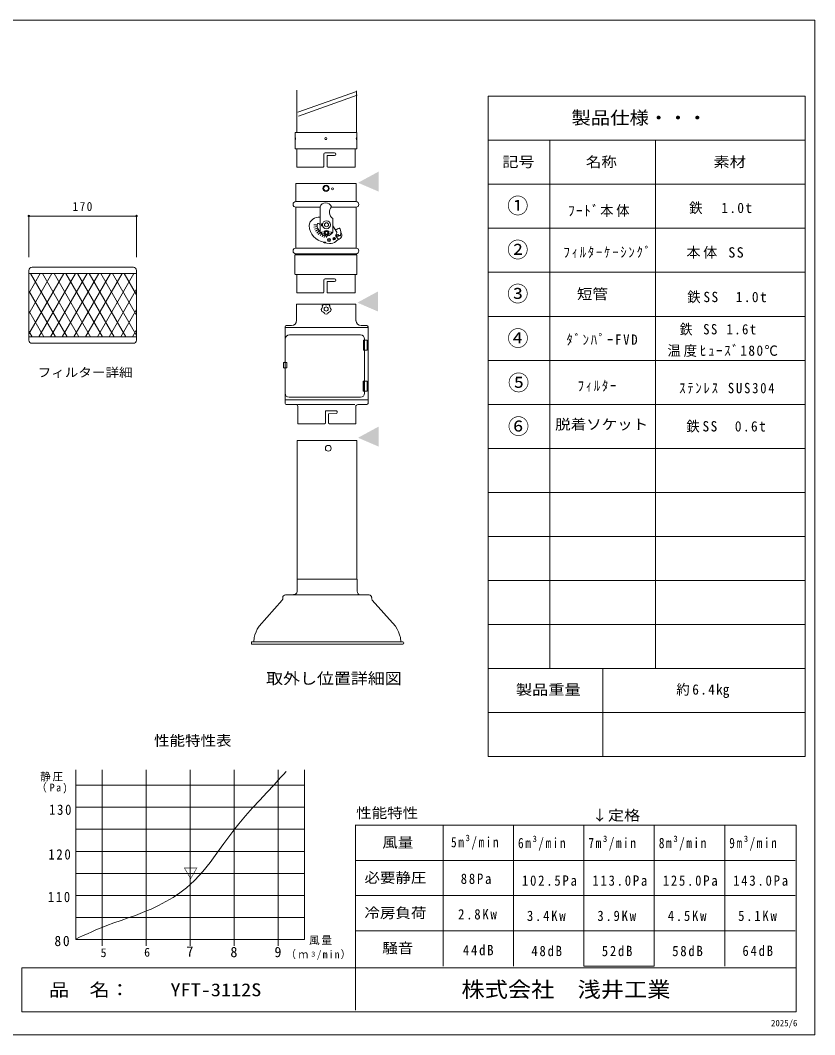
# Model space of a CAD drawing. Units: millimetres, scale not verified. Extents: x -1772 to 1508, y 1108 to 3412.
# Drawn here: x -298 to 1508, y 1108 to 3412 of the extents above; entities that cross this region are included whole.
import ezdxf
from ezdxf.enums import TextEntityAlignment as Align

# ---------------------------------------------------------------- set-up
doc = ezdxf.new("R2010")
doc.units = ezdxf.units.MM
doc.header["$LTSCALE"] = 7
doc.header["$PDMODE"] = 32
doc.header["$PDSIZE"] = 3.5
doc.layers.add('0-0', color=7, linetype='Continuous', lineweight=9)
doc.styles.add('ＭＳ ゴシック', font='')
doc.styles.get('ＭＳ ゴシック').set_extended_font_data('MS Gothic')

msp = doc.modelspace()

# ---------------------------------------------------------------- linework, layer by layer
at = {"layer": '0-0'}
for p, q in [((330.586, 3158.179), (330.586, 3253.179)), ((466.17, 3250.432), (333.17, 3202.932)), ((466.17, 3156.781), (466.17, 3251.781)), ((467.567, 3242.045), (334.567, 3194.545)), ((1485.72, 3239.562), (765.72, 3239.562)), ((765.72, 3239.562), (765.72, 1739.562)), ((1485.72, 1739.562), (1485.72, 3239.562)), ((326.486, 3156.853), (466.934, 3156.853)), ((326.486, 3121.285), (326.486, 3156.853)), ((466.934, 3156.853), (466.934, 3121.285)), ((326.486, 3149.162), (326.486, 3138.776)), ((1485.72, 3139.562), (765.72, 3139.562)), ((905.72, 3139.562), (905.72, 1939.562)), ((1145.72, 3139.562), (1145.72, 1939.562)), ((329.222, 3120.373), (327.398, 3120.373)), ((328.31, 3120.373), (465.11, 3120.373)), ((330.561, 3120.187), (330.561, 3078.691)), ((394.948, 3110.995), (416.36, 3110.995)), ((462.985, 3120.292), (462.985, 3078.691)), ((464.198, 3120.373), (466.022, 3120.373)), ((391.908, 3080.211), (391.908, 3107.955)), ((416.36, 3104.611), (399.204, 3104.611)), ((399.204, 3080.211), (399.204, 3104.611)), ((419.4, 3107.651), (419.4, 3107.955)), ((390.388, 3078.691), (330.561, 3078.691)), ((400.724, 3078.691), (462.985, 3078.691)), ((328.453, 3041.319), (465.253, 3041.319)), ((328.453, 3000.187), (328.453, 3041.319)), ((465.253, 3000.187), (465.253, 3041.319)), ((1485.72, 3039.562), (765.72, 3039.562)), ((466.165, 3000.187), (327.541, 3000.187)), ((328.453, 2894.395), (328.453, 2987.419)), ((382.811, 2987.419), (328.453, 2987.419)), ((383.438, 2930.567), (383.438, 2988.479)), ((465.253, 2987.419), (409.126, 2987.419)), ((465.253, 2894.395), (465.253, 2987.419)), ((-278.405, 2967.331), (-33.605, 2967.331)), ((-278.405, 2967.331), (-278.405, 2874.165)), ((-33.605, 2967.331), (-33.605, 2874.165)), ((386.63, 2944.931), (386.63, 2949.947)), ((389.261, 2949.947), (386.63, 2949.947)), ((412.622, 2930.567), (412.622, 2961.575)), ((376.604, 2947.439), (369.052, 2947.439)), ((376.929, 2943.718), (369.492, 2942.407)), ((377.896, 2940.111), (370.8, 2937.528)), ((379.474, 2936.726), (372.934, 2932.95)), ((381.617, 2933.667), (375.831, 2928.812)), ((383.623, 2930.269), (379.403, 2925.241)), ((386.264, 2927.06), (383.541, 2922.343)), ((389.261, 2944.931), (386.63, 2944.931)), ((386.635, 2927.88), (393.47, 2926.968)), ((409.424, 2927.88), (402.59, 2926.968)), ((421.166, 2930.549), (412.488, 2945.42)), ((419.002, 2924.953), (420.968, 2927.497)), ((1485.72, 2939.562), (765.72, 2939.562)), ((389.692, 2924.533), (388.119, 2920.209)), ((391.609, 2908.082), (395.902, 2908.277)), ((391.65, 2907.171), (391.609, 2908.082)), ((392.474, 2906.314), (392.572, 2907.213)), ((405.055, 2904.934), (392.474, 2906.314)), ((393.705, 2922.915), (392.998, 2918.901)), ((398.03, 2920.535), (398.03, 2918.461)), ((402.431, 2912.588), (402.468, 2913.499)), ((403.343, 2912.551), (402.431, 2912.588)), ((403.379, 2913.462), (402.468, 2913.499)), ((403.306, 2911.64), (403.343, 2912.551)), ((404.217, 2911.603), (403.306, 2911.64)), ((403.379, 2913.462), (403.416, 2914.374)), ((404.327, 2914.337), (403.416, 2914.374)), ((404.217, 2911.603), (404.254, 2912.514)), ((405.165, 2912.478), (404.254, 2912.514)), ((404.291, 2913.426), (404.327, 2914.337)), ((405.202, 2913.389), (404.291, 2913.426)), ((405.165, 2912.478), (405.202, 2913.389)), ((418.975, 2909.27), (425.092, 2914.561)), ((423.187, 2916.764), (419.098, 2921.491)), ((425.092, 2914.561), (423.187, 2916.764)), ((427.599, 2922.815), (426.322, 2924.292)), ((385.453, 2881.627), (326.629, 2881.627)), ((328.006, 2879.141), (328.006, 2881.302)), ((328.267, 2894.545), (465.106, 2894.545)), ((465.253, 2881.627), (385.453, 2881.627)), ((466.258, 2879.358), (466.258, 2881.685)), ((326.34, 2879.371), (467.112, 2879.371)), ((326.34, 2835.33), (326.34, 2879.371)), ((467.112, 2879.371), (467.112, 2835.699)), ((-278.405, 2843.925), (-278.405, 2836.725)), ((-278.405, 2836.725), (-33.605, 2836.725)), ((-278.405, 2699.513), (-199.186, 2836.725)), ((-278.405, 2791.673), (-252.394, 2836.725)), ((-278.405, 2745.593), (-225.79, 2836.725)), ((-278.405, 2685.525), (-278.405, 2836.725)), ((-274.275, 2836.725), (-191.137, 2692.725)), ((-271.205, 2851.125), (-156.005, 2851.125)), ((-255.72, 2692.725), (-172.581, 2836.725)), ((-247.671, 2836.725), (-164.532, 2692.725)), ((-229.116, 2692.725), (-145.977, 2836.725)), ((-221.066, 2836.725), (-137.928, 2692.725)), ((-202.511, 2692.725), (-119.373, 2836.725)), ((-194.462, 2836.725), (-111.324, 2692.725)), ((-175.907, 2692.725), (-92.769, 2836.725)), ((-167.858, 2836.725), (-84.719, 2692.725)), ((-40.805, 2851.125), (-156.005, 2851.125)), ((-149.303, 2692.725), (-66.164, 2836.725)), ((-141.254, 2836.725), (-58.115, 2692.725)), ((-122.698, 2692.725), (-39.56, 2836.725)), ((-114.649, 2836.725), (-33.605, 2696.352)), ((-88.045, 2836.725), (-33.605, 2742.432)), ((-61.441, 2836.725), (-33.605, 2788.512)), ((-34.836, 2836.725), (-33.605, 2834.592)), ((-33.605, 2843.925), (-33.605, 2836.725)), ((-33.605, 2685.525), (-33.605, 2836.725)), ((329.222, 2834.373), (327.398, 2834.373)), ((328.31, 2834.373), (465.11, 2834.373)), ((330.561, 2834.187), (330.561, 2792.691)), ((462.985, 2834.292), (462.985, 2792.691)), ((464.198, 2834.373), (466.022, 2834.373)), ((1485.72, 2839.562), (765.72, 2839.562)), ((391.908, 2794.211), (391.908, 2821.955)), ((394.948, 2824.995), (416.36, 2824.995)), ((416.36, 2818.611), (399.204, 2818.611)), ((399.204, 2794.211), (399.204, 2818.611)), ((419.4, 2821.651), (419.4, 2821.955)), ((-278.405, 2797.798), (-217.741, 2692.725)), ((-96.094, 2692.725), (-33.605, 2800.959)), ((390.388, 2792.691), (330.561, 2792.691)), ((400.724, 2792.691), (462.985, 2792.691)), ((330.161, 2730.577), (330.161, 2767.451)), ((330.161, 2767.451), (465.007, 2767.451)), ((394.176, 2766.188), (400.399, 2766.188)), ((465.007, 2730.577), (465.007, 2767.451)), ((-278.405, 2751.718), (-244.345, 2692.725)), ((-69.49, 2692.725), (-33.605, 2754.879)), ((465.007, 2759.006), (465.007, 2729.381)), ((1485.72, 2739.562), (765.72, 2739.562)), ((-278.405, 2705.638), (-270.949, 2692.725)), ((-42.885, 2692.725), (-33.605, 2708.799)), ((303.847, 2714.325), (492.378, 2714.325)), ((303.858, 2565.072), (303.858, 2715.913)), ((318.191, 2718.606), (306.552, 2718.606)), ((475.393, 2697.394), (313.853, 2697.394)), ((476.977, 2718.606), (489.695, 2718.606)), ((492.389, 2695.011), (492.389, 2715.913)), ((-33.605, 2692.725), (-278.405, 2692.725)), ((-271.205, 2678.325), (-40.805, 2678.325)), ((481.794, 2662.843), (481.794, 2685.287)), ((481.794, 2680.798), (483.589, 2680.798)), ((483.589, 2685.287), (483.589, 2662.843)), ((484.745, 2565.072), (484.745, 2688.042)), ((483.589, 2667.332), (481.794, 2667.332)), ((490.771, 2662.843), (481.794, 2662.843)), ((300.686, 2634.609), (300.686, 2622.4)), ((307.868, 2634.609), (300.686, 2634.609)), ((307.868, 2634.609), (307.868, 2622.4)), ((1485.72, 2639.562), (765.72, 2639.562)), ((300.686, 2622.4), (307.868, 2622.4)), ((481.762, 2592.081), (490.74, 2592.081)), ((481.762, 2569.637), (481.762, 2592.081)), ((481.762, 2587.592), (483.558, 2587.592)), ((483.558, 2592.081), (483.558, 2569.637)), ((490.74, 2592.081), (490.74, 2569.637)), ((303.857, 2541.631), (303.857, 2562.471)), ((483.558, 2574.125), (481.762, 2574.125)), ((490.74, 2569.637), (481.762, 2569.637)), ((492.389, 2549.827), (303.858, 2549.827)), ((329.553, 2539.054), (306.552, 2539.054)), ((475.393, 2555.72), (313.21, 2555.72)), ((332.251, 2539.128), (462.251, 2539.128)), ((333.096, 2535.069), (333.096, 2495.331)), ((464.704, 2534.676), (464.704, 2495.331)), ((469.227, 2539.054), (489.695, 2539.054)), ((1485.72, 2539.562), (765.72, 2539.562)), ((395.454, 2497.246), (395.454, 2523.859)), ((396.343, 2524.761), (419.628, 2525.113)), ((402.624, 2497.246), (402.624, 2517.409)), ((403.498, 2518.311), (419.753, 2518.819)), ((422.376, 2521.525), (422.376, 2522.406)), ((393.54, 2495.331), (333.096, 2495.331)), ((395.454, 2497.246), (393.54, 2495.331)), ((402.624, 2497.246), (404.538, 2495.331)), ((404.538, 2495.331), (464.704, 2495.331)), ((331.657, 2142.08), (331.657, 2457.474)), ((467.095, 2457.474), (331.657, 2457.474)), ((467.095, 2142.929), (467.095, 2457.474)), ((1485.72, 2439.562), (765.72, 2439.562)), ((1485.72, 2339.562), (765.72, 2339.562)), ((1485.72, 2339.562), (765.72, 2339.562)), ((1485.72, 2239.562), (765.72, 2239.562)), ((331.363, 2115.011), (331.363, 2120.103)), ((331.65, 2142.594), (467.888, 2142.594)), ((331.65, 2142.594), (331.65, 2119.118)), ((466.021, 2142.594), (467.799, 2142.594)), ((467.888, 2119.505), (467.888, 2142.594)), ((1485.72, 2139.562), (765.72, 2139.562)), ((298.54, 2101.214), (298.54, 2096.991)), ((298.558, 2097.416), (298.558, 2100.636)), ((320.553, 2106.794), (304.717, 2106.794)), ((490.353, 2106.794), (309.115, 2106.794)), ((467.888, 2114.413), (467.888, 2119.505)), ((478.916, 2106.794), (494.752, 2106.794)), ((501.876, 2094.934), (500.679, 2100.919)), ((297.672, 2095.082), (244.89, 2035.531)), ((501.796, 2095.082), (554.578, 2035.531)), ((1485.72, 2039.562), (765.72, 2039.562)), ((227.804, 1999.741), (227.804, 1995.659)), ((228.403, 2000.339), (399.734, 2000.339)), ((228.403, 1995.06), (399.734, 1995.06)), ((538.021, 2000.391), (262.501, 2000.391)), ((399.734, 2000.339), (571.294, 2000.339)), ((399.734, 1995.06), (571.294, 1995.06)), ((1485.72, 1939.562), (765.72, 1939.562)), ((1025.72, 1939.562), (1025.72, 1739.562)), ((1485.72, 1839.562), (765.72, 1839.562)), ((1485.72, 1739.562), (765.72, 1739.562)), ((-171.57, 1709.859), (-171.57, 1324.442)), ((-111.57, 1709.859), (-111.57, 1309.859)), ((-11.57, 1709.859), (-11.57, 1309.859)), ((88.43, 1709.859), (88.43, 1309.859)), ((188.43, 1709.859), (188.43, 1309.859)), ((288.43, 1709.859), (288.43, 1309.859)), ((348.43, 1709.859), (348.43, 1324.442)), ((-171.57, 1674.442), (348.43, 1674.442)), ((-171.57, 1624.442), (348.43, 1624.442)), ((-171.57, 1574.442), (348.43, 1574.442)), ((463.073, 1583.971), (1463.073, 1583.971)), ((463.885, 1583.909), (463.885, 1163.909)), ((663.073, 1583.971), (663.073, 1263.971)), ((1465.72, 1583.971), (743.073, 1583.971)), ((823.073, 1583.971), (823.073, 1263.971)), ((983.073, 1583.971), (983.073, 1263.971)), ((983.073, 1583.971), (983.073, 1263.971)), ((1143.073, 1583.971), (1143.073, 1263.971)), ((1303.073, 1583.971), (1303.073, 1263.971)), ((1465.72, 1583.971), (1465.72, 1159.562)), ((-171.57, 1524.442), (348.43, 1524.442)), ((463.073, 1503.971), (1463.073, 1503.971)), ((-171.57, 1474.442), (348.43, 1474.442)), ((-171.57, 1424.442), (348.43, 1424.442)), ((463.073, 1423.971), (1463.073, 1423.971)), ((-171.57, 1374.442), (348.43, 1374.442)), ((463.073, 1343.971), (1463.073, 1343.971)), ((-171.57, 1324.442), (348.43, 1324.442)), ((-294.28, 1259.562), (1465.72, 1259.562)), ((-294.28, 1259.562), (-294.28, 1159.562)), ((-294.28, 1159.562), (1465.72, 1159.562))]:
    msp.add_line(p, q, dxfattribs=at)
for points in [[(1507.589, 1107.97), (1507.589, 3411.97), (-1772.411, 3411.97)], [(-1772.411, 3411.97), (-1772.411, 1107.97), (1507.589, 1107.97)], [(386.635, 2927.88), (386.635, 2930.616), (393.47, 2931.528)], [(409.424, 2927.88), (409.424, 2930.616), (402.59, 2931.528)], [(391.65, 2907.171), (395.943, 2907.366), (395.902, 2908.277)], [(395.522, 2922.544), (398.03, 2920.535), (400.538, 2922.544)], [(481.794, 2685.287), (490.771, 2685.287), (490.771, 2662.843)], [(492.389, 2541.747), (492.389, 2562.142), (492.389, 2695.011)], [(232.573, 2000.339), (233.453, 2010.017), (235.213, 2016.176), (237.852, 2023.214), (240.491, 2029.373), (244.89, 2035.531)], [(566.895, 2000.339), (566.016, 2010.017), (564.256, 2016.176), (561.617, 2023.214), (558.977, 2029.373), (554.578, 2035.531)], [(564.256, 2016.176), (561.617, 2023.214), (558.977, 2029.373), (554.578, 2035.531)], [(298.747, 1697.51), (301.636, 1700.753), (304.523, 1703.998), (306.196, 1705.88)], [(-170.164, 1326.052), (-164.57, 1328.628), (-154.92, 1333.052), (-145.253, 1337.431), (-135.56, 1341.734), (-125.83, 1345.933), (-116.053, 1349.998), (-110.356, 1352.283), (-101.047, 1355.878), (-84.894, 1361.798), (-68.658, 1367.519), (-52.393, 1373.212), (-36.153, 1379.053), (-19.993, 1385.216), (-10.677, 1389.007), (-0.627, 1393.345), (16.477, 1401.405), (33.191, 1410.235), (49.393, 1419.878), (64.958, 1430.378), (79.762, 1441.775), (87.952, 1448.814), (98.979, 1459.279), (116.744, 1478.587), (133.317, 1499.112), (149.148, 1520.408), (164.685, 1542.03), (180.379, 1563.532), (189.729, 1575.773), (198.461, 1586.675), (213.986, 1605.023), (229.964, 1622.939), (246.23, 1640.582), (262.618, 1658.108), (278.964, 1675.675), (288.359, 1685.945), (290.049, 1687.812), (292.955, 1691.038), (295.854, 1694.271), (298.747, 1697.51)]]:
    msp.add_lwpolyline(points, dxfattribs=at)
for points in [[(413.701, 2917.972), (412.804, 2915.387), (414.594, 2913.318), (417.281, 2913.833), (418.178, 2916.418), (416.388, 2918.487)], [(1143.073, 1583.971), (1143.073, 1263.971), (983.073, 1263.971), (983.073, 1583.971)]]:
    msp.add_lwpolyline(points, close=True, dxfattribs=at)
for centre, radius in [((396.71, 3143.173), 2.28), ((396.975, 3030.262), 6.992), ((397.038, 3030.25), 5.472), ((411.594, 3029.063), 2.432), ((398.03, 2947.439), 9.12), ((398.03, 2947.439), 4.56), ((398.03, 2929.248), 4.56), ((398.03, 2929.248), 2.736), ((403.817, 2912.988), 3.648), ((415.491, 2915.903), 1.368), ((423.563, 2923.274), 2.28), ((423.563, 2923.274), 1.824), ((397.288, 2756.19), 4.713), ((402.131, 2439.897), 6.65)]:
    msp.add_circle(centre, radius, dxfattribs=at)
for centre, radius, start, end in [((327.398, 3121.285), 0.912, 180, 270), ((394.948, 3107.955), 3.04, 90, 180), ((416.36, 3107.955), 3.04, 0, 90), ((466.022, 3121.285), 0.912, 270, 0), ((416.36, 3107.651), 3.04, 270, 0), ((390.388, 3080.211), 1.52, 270, 0), ((400.724, 3080.211), 1.52, 180, 270), ((328.453, 2993.803), 6.384, 90, 270), ((396.385, 2983.849), 13.75, 19.67743, 160.32256), ((465.253, 2993.803), 6.384, 270, 90), ((423.128, 2976.513), 18.263, 139.06517, 234.87869), ((380.161, 2942.985), 21.927, 81.40654, 172.99953), ((380.018, 2947.245), 3.42, 90, 181.22952), ((380.018, 2947.245), 3.42, 3.23477, 90), ((398.03, 2947.439), 39.672, 182.57289, 262.23984), ((398.03, 2947.439), 21.432, 180.51668, 227.08981), ((398.03, 2939.433), 17.075, 211.28448, 261.55359), ((398.03, 2929.248), 5.472, 90, 156.05156), ((398.03, 2929.248), 5.472, 203.94843, 336.05156), ((398.03, 2929.248), 5.472, 23.94843, 90), ((398.03, 2939.433), 17.075, 278.4464, 328.7155), ((437.758, 2908.269), 33.203, 109.2178, 125.62424), ((418.803, 2929.17), 2.736, 322.30957, 30.26373), ((423.563, 2923.274), 9.12, 277.19296, 41.19754), ((423.563, 2921.906), 18.012, 73.48132, 80.26373), ((427.514, 2938.465), 1.368, 80.26373, 119.82397), ((427.514, 2938.465), 1.368, 358.37778, 80.26373), ((399.495, 2928.947), 30.931, 350.44992, 19.28555), ((407.043, 2923.065), 18.24, 263.74202, 310.8582), ((421.168, 2923.281), 2.736, 142.30957, 220.8582), ((423.563, 2921.906), 3.648, 45, 220.8582), ((428.634, 2923.71), 1.368, 220.8582, 4.3978), ((328.453, 2888.011), 6.384, 90, 270), ((465.253, 2888.011), 6.384, 270, 90), ((-271.205, 2843.925), 7.2, 90, 180), ((-40.805, 2843.925), 7.2, 0, 90), ((327.398, 2835.285), 0.912, 180, 270), ((466.022, 2835.285), 0.912, 270, 0), ((394.948, 2821.955), 3.04, 90, 180), ((416.36, 2821.955), 3.04, 0, 90), ((416.36, 2821.651), 3.04, 270, 0), ((390.388, 2794.211), 1.52, 270, 0), ((400.724, 2794.211), 1.52, 180, 270), ((397.288, 2756.19), 11.447, 112.35627, 139.64373), ((397.288, 2774.369), 8.753, 240.17187, 299.82813), ((397.288, 2756.19), 11.447, 40.35627, 67.64373), ((379.998, 2761.807), 8.753, 312.17187, 11.82813), ((397.288, 2756.19), 11.447, 184.35627, 211.64373), ((386.602, 2741.482), 8.753, 24.17187, 83.82813), ((397.288, 2756.19), 11.447, 256.35627, 283.64373), ((407.974, 2741.482), 8.753, 96.17187, 155.82813), ((414.578, 2761.807), 8.753, 168.17187, 227.82813), ((397.254, 2756.19), 11.447, 328.35627, 355.64373), ((397.288, 2756.19), 11.447, 328.35627, 355.64373), ((318.191, 2730.577), 11.97, 270, 0), ((476.977, 2730.577), 11.97, 180, 270), ((306.552, 2715.913), 2.693, 90, 180), ((313.853, 2688.042), 9.352, 90, 180), ((475.393, 2688.042), 9.352, 0, 90), ((489.695, 2715.913), 2.693, 0, 90), ((-271.205, 2685.525), 7.2, 180, 270), ((-40.805, 2685.525), 7.2, 270, 0), ((302.45, 2634.215), 1.436, 15.93796, 90), ((302.45, 2634.215), 0.718, 33.31165, 90), ((302.45, 2622.723), 0.718, 270, 333.20451), ((302.45, 2622.723), 1.436, 270, 346.97339), ((313.21, 2565.072), 9.352, 180, 270), ((475.393, 2565.072), 9.352, 270, 0), ((306.552, 2541.747), 2.693, 180, 270), ((328.635, 2534.66), 4.489, 0, 78.19129), ((469.227, 2534.565), 4.489, 90, 180), ((489.695, 2541.747), 2.693, 270, 0), ((396.357, 2523.859), 0.902, 90.86587, 180), ((403.526, 2517.409), 0.902, 91.78991, 180), ((419.669, 2522.406), 2.708, 0, 90.86587), ((419.669, 2521.525), 2.708, 271.78991, 0), ((295.039, 2097.416), 3.519, 318.44836, 0), ((304.717, 2100.636), 6.159, 90, 180), ((323.438, 2115.355), 7.943, 265.66863, 357.02052), ((475.807, 2114.699), 7.943, 176.02062, 262.33952), ((494.752, 2100.636), 6.159, 0, 90), ((228.403, 1999.741), 0.599, 90, 180), ((228.403, 1995.659), 0.599, 180, 270), ((571.294, 1997.7), 2.639, 270, 90)]:
    msp.add_arc(centre, radius, start, end, dxfattribs=at)
for centre, start_param, end_param in [((326.486, 3143.173), 3.14159265, 6.28318531), ((466.934, 3143.173), 0, 3.14159265)]:
    msp.add_ellipse(centre, major_axis=(0, 2.371), ratio=0.5, start_param=start_param, end_param=end_param, dxfattribs=at)
for p in [(-278.405, 2967.331), (-33.605, 2967.331)]:
    msp.add_point(p, dxfattribs=at)
for points in [[(469.814, 3042.998), (516.759, 3068.491), (516.759, 3022.79)], [(468.24, 2770.717), (515.185, 2796.21), (515.185, 2750.51)], [(469.814, 2463.812), (516.759, 2489.305), (516.759, 2443.604)]]:
    msp.add_solid(points, dxfattribs=at)

# ---------------------------------------------------------------- texts
at = {"layer": '0-0', "style": 'ＭＳ ゴシック'}
for s, height, width, p in [('製品仕様・・・', 29.33, 1.1, (954.72, 3167.062)), ('記号', 23.46, 1.15, (797.47, 3071.562)), ('名称', 23.46, 1.1, (987.47, 3071.562)), ('素材', 23.46, 1.15, (1277.47, 3071.562)), ('短管', 23.46, 1.1, (967.22, 2771.562)), ('フィルター詳細', 20.53, 1.1, (-258.293, 2595.718)), ('脱着ソケット', 23.46, 1.1, (917.843, 2475.424)), ('取外し位置詳細図', 25.66, 1.1, (260.891, 1896.637)), ('製品重量', 23.46, 1.15, (828.459, 1872.911)), ('性能特性表', 23.46, 1.1, (6.137, 1757.213)), ('性能特性', 23.46, 1.1, (465.492, 1592.993)), ('↓定格', 23.46, 1.15, (1000.727, 1587.377)), ('風量', 23.46, 1.1, (524.823, 1525.971)), ('必要静圧', 23.46, 1.1, (484.323, 1445.971)), ('冷房負荷', 23.46, 1.1, (484.323, 1365.971)), ('騒音', 23.46, 1.1, (524.823, 1285.971)), ('品\u3000名：\u3000\u3000YFT-3112S', 29.33, 1.15, (-232.579, 1186.503)), ('株式会社\u3000浅井工業', 35.19, 1.1, (704.72, 1182.562))]:
    msp.add_text(s, height=height, dxfattribs=dict(at, width=width)).set_placement(p, align=Align.BOTTOM_LEFT)
for s, height, p in [('①', 35.19, (808.72, 2962.562)), ('②', 35.19, (808.72, 2862.562)), ('③', 35.19, (808.72, 2762.562)), ('④', 35.19, (809.155, 2661.43)), ('⑤', 35.19, (810.584, 2560.671)), ('⑥', 35.19, (810.385, 2461.394)), ('▽', 23.46, (73.263, 1456.159)), ('5', 20.11, (-115.54, 1278.188)), ('6', 20.11, (-16.47, 1279.169)), ('7', 23.46, (79.581, 1278.047)), ('8', 23.46, (179.632, 1277.066)), ('9', 23.46, (279.683, 1277.066)), ('3', 11.73, (363.588, 1281.746)), ('2025/6', 14.66, (1408.307, 1122.622))]:
    msp.add_text(s, height=height, dxfattribs=at).set_placement(p, align=Align.BOTTOM_LEFT)
at = {"layer": '0-0', "attachment_point": 7, "style": 'ＭＳ ゴシック'}
for s, insert, char_height in [('\\T1.27;\\W0.9;170', (-178.755, 2978.531), 20.53), ('\\T1.2;\\W0.95;ﾌｰﾄﾞ本体', (946.852, 2965.412), 23.46), ('\\T1.2;\\W0.95;鉄\u30001.0t', (1222.345, 2971.562), 23.46), ('\\T1.28;\\W0.9;ﾌｨﾙﾀｰｹｰｼﾝｸﾞ', (936.72, 2871.562), 23.46), ('\\T1.19;本体\\~SS', (1216.013, 2870.445), 23.46), ('\\T1.21;\\W0.95;鉄SS\u30001.0t', (1217.844, 2769.204), 23.46), ('\\T1.23;\\W0.9;鉄\\~SS\\~1.6t\u3000', (1200.967, 2695.902), 23.46), ('\\T1.28;\\W0.9;ﾀﾞﾝﾊﾟｰFVD', (943.263, 2672.938), 23.46), ('\\T1.21;\\W0.95;温度ﾋｭｰｽﾞ180℃', (1172.901, 2647.423), 23.46), ('\\T1.28;\\W0.9;ﾌｨﾙﾀｰ', (968.779, 2568.326), 23.46), ('\\T1.28;\\W0.9;ｽﾃﾝﾚｽ\\~SUS304', (1199.62, 2563.77), 23.46), ('\\T1.21;\\W0.95;鉄SS\u30000.6t', (1215.789, 2475.424), 23.46), ('\\T1.19;\\W0.95;約6.4㎏', (1193.065, 1872.693), 23.46), ('\\T1.17;静圧', (-252.614, 1683.34), 17.6), ('\\T1.29;\\W0.95;（Pa)', (-260.51, 1655.876), 17.6), ('\\T1.27;\\W0.9;130', (-232.458, 1607.01), 23.46), ('\\T1.28;\\W0.8;5m³/min', (681.073, 1527.971), 23.46), ('\\T1.28;\\W0.8;6m³/min', (833.323, 1525.971), 23.46), ('\\T1.28;\\W0.8;7m³/min', (993.323, 1525.971), 23.46), ('\\T1.28;\\W0.8;8m³/min', (1153.323, 1525.971), 23.46), ('\\T1.28;\\W0.8;9m³/min', (1313.323, 1525.971), 23.46), ('\\T1.27;\\W0.9;120', (-234.021, 1505.507), 23.46), ('\\T1.28;\\W0.9;88Pa', (703.161, 1450.099), 23.46), ('\\T1.28;\\W0.9;102.5Pa', (842.323, 1445.971), 23.46), ('\\T1.28;\\W0.9;113.0Pa', (1002.323, 1445.971), 23.46), ('\\T1.28;\\W0.9;125.0Pa', (1162.323, 1445.971), 23.46), ('\\T1.28;\\W0.9;143.0Pa', (1322.323, 1445.971), 23.46), ('\\T1.27;\\W0.9;110', (-235.328, 1408.778), 23.46), ('\\T1.28;\\W0.9;2.8Kw', (697.152, 1369.464), 23.46), ('\\T1.28;\\W0.9;3.4Kw', (853.573, 1365.971), 23.46), ('\\T1.28;\\W0.9;3.9Kw', (1013.573, 1365.971), 23.46), ('\\T1.28;\\W0.9;4.5Kw', (1173.573, 1365.971), 23.46), ('\\T1.28;\\W0.9;5.1Kw', (1333.573, 1365.971), 23.46), ('\\T1.27;\\W0.95;80', (-220.163, 1308.896), 23.46), ('\\T1.17;風量', (358.466, 1311.667), 17.6), ('\\T1.26;\\W0.9;（ｍ\\~/min）', (306.44, 1277.433), 17.6), ('\\T1.28;\\W0.9;44dB', (708.073, 1287.971), 23.46), ('\\T1.28;\\W0.9;48dB', (863.698, 1285.971), 23.46), ('\\T1.28;\\W0.9;52dB', (1023.698, 1285.971), 23.46), ('\\T1.28;\\W0.9;58dB', (1183.698, 1285.971), 23.46), ('\\T1.28;\\W0.9;64dB', (1343.32, 1286.468), 23.46)]:
    msp.add_mtext(s, dxfattribs=dict(at, insert=insert, char_height=char_height))

doc.saveas('drawing.dxf')
